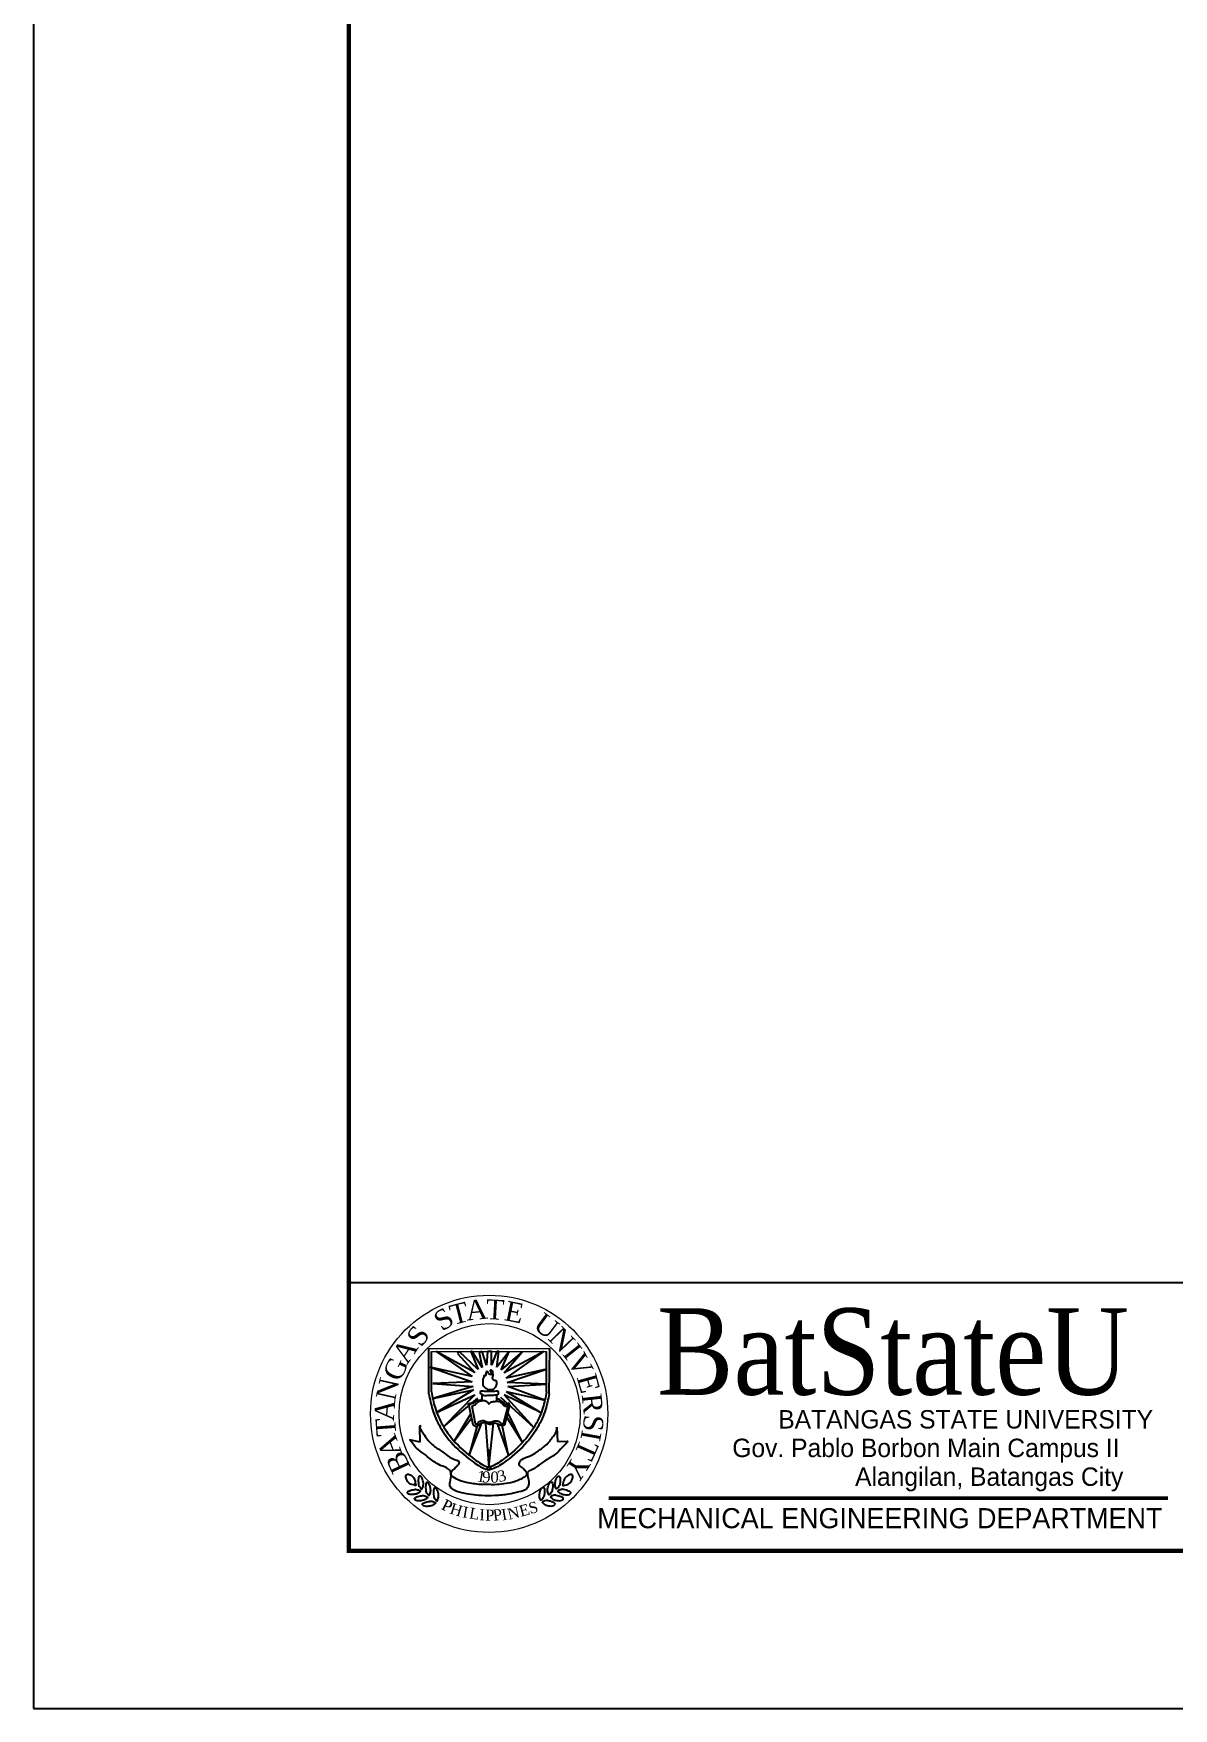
# Model space of a CAD drawing. Header units: millimetres. Extents: x 3 to 434, y 1 to 233.
# Drawn here: x 334.56 to 356.32, y 77.27 to 109.24 of the extents above; entities that cross this region are included whole.
import ezdxf
from ezdxf.enums import TextEntityAlignment as Align

# ---------------------------------------------------------------- set-up
doc = ezdxf.new("R2010")
doc.units = ezdxf.units.MM
doc.header["$MEASUREMENT"] = 0
for name, color, linetype in [('.1', 1, 'Continuous'), ('SHEET', 3, 'Continuous'), ('text', 7, 'Continuous')]:
    doc.layers.add(name, color=color, linetype=linetype)
for name, color, linetype, lineweight in [('stair', 134, 'Continuous', 0), ('texts', 2, 'Continuous', 18), ('WALL', 4, 'Continuous', 30)]:
    doc.layers.add(name, color=color, linetype=linetype, lineweight=lineweight)
doc.styles.add('CGOTHIC', font='GOTHIC.TTF')
doc.styles.add('GARAMOND', font='GARA.TTF')
doc.styles.get("Standard").update_dxf_attribs({"font": 'arial.ttf'})

msp = doc.modelspace()

# ---------------------------------------------------------------- linework, layer by layer
at = {"layer": '.1', "color": 0}
for p, q in [((334.564, 147.67), (334.564, 77.274)), ((334.564, 77.274), (433.84, 77.274))]:
    msp.add_line(p, q, dxfattribs=at)
for p, q in [((342.107, 83.28), (342.107, 84.147)), ((342.156, 83.315), (342.156, 84.084)), ((342.986, 83.687), (342.248, 84.084)), ((342.248, 84.084), (342.932, 83.611)), ((342.688, 84.084), (342.655, 84.05)), ((343.046, 83.741), (342.688, 84.084)), ((342.937, 84.084), (342.91, 84.084)), ((342.91, 84.084), (343.046, 83.741)), ((343.127, 83.779), (342.937, 84.084)), ((343.127, 84.084), (343.07, 84.066)), ((343.07, 84.066), (343.127, 83.779)), ((343.209, 83.823), (343.127, 84.084)), ((343.23, 84.084), (343.209, 83.823)), ((343.306, 84.084), (343.23, 84.084)), ((343.404, 84.084), (343.306, 83.828)), ((343.306, 83.828), (343.306, 84.084)), ((343.643, 84.084), (343.404, 83.79)), ((343.404, 83.79), (343.442, 84.084)), ((343.442, 84.084), (343.404, 84.084)), ((343.892, 84.084), (343.485, 83.736)), ((343.485, 83.736), (343.643, 84.084)), ((344.305, 84.084), (343.545, 83.682)), ((343.545, 83.682), (343.892, 84.084)), ((343.583, 83.578), (344.305, 84.084)), ((344.354, 83.308), (344.354, 84.084)), ((344.403, 83.28), (344.419, 84.143)), ((342.932, 83.611), (342.134, 83.785)), ((342.134, 83.785), (342.932, 83.508)), ((342.655, 84.05), (342.986, 83.687)), ((344.354, 83.747), (343.583, 83.578)), ((343.605, 83.497), (344.354, 83.747)), ((342.932, 83.508), (342.183, 83.475)), ((342.183, 83.475), (342.954, 83.421)), ((342.954, 83.421), (342.183, 83.187)), ((344.354, 83.465), (343.605, 83.497)), ((343.616, 83.421), (344.354, 83.465)), ((344.32, 83.155), (343.616, 83.421)), ((342.183, 83.187), (342.959, 83.356)), ((342.959, 83.356), (342.257, 82.925)), ((342.257, 82.925), (342.986, 83.259)), ((342.986, 83.259), (342.39, 82.649)), ((342.39, 82.649), (343.041, 83.193)), ((343.117, 83.266), (343.117, 83.165)), ((343.396, 83.254), (343.396, 83.153)), ((344.113, 82.637), (343.48, 83.21)), ((344.251, 82.919), (343.545, 83.259)), ((343.545, 83.259), (344.113, 82.637)), ((343.583, 83.324), (344.251, 82.919)), ((343.583, 83.324), (344.32, 83.155)), ((342.905, 82.89), (342.593, 82.374)), ((342.593, 82.374), (342.916, 82.808)), ((342.871, 83.051), (342.948, 82.696)), ((342.931, 83.044), (342.989, 82.713)), ((343.607, 83.015), (343.525, 82.708)), ((343.557, 82.69), (343.652, 83.054)), ((343.589, 82.841), (343.892, 82.347)), ((343.892, 82.347), (343.621, 82.911)), ((341.944, 82.364), (341.933, 82.639)), ((342.875, 82.111), (343.122, 82.727)), ((343.03, 82.673), (342.875, 82.111)), ((343.187, 82.711), (343.255, 81.873)), ((343.255, 81.873), (343.339, 82.716)), ((343.41, 82.711), (343.628, 82.105)), ((343.628, 82.105), (343.507, 82.678)), ((344.552, 82.642), (344.563, 82.371)), ((341.76, 82.402), (341.944, 82.364)), ((344.563, 82.371), (344.744, 82.377))]:
    msp.add_line(p, q)
at = {"start_tangent": (-1, 0)}
msp.add_spline([(343.248, 83.356), (343.18, 83.393), (343.144, 83.449), (343.144, 83.512), (343.144, 83.56), (343.158, 83.585), (343.173, 83.633), (343.194, 83.628), (343.202, 83.676), (343.216, 83.712), (343.235, 83.686), (343.272, 83.652), (343.301, 83.652), (343.299, 83.691), (343.286, 83.725), (343.288, 83.737), (343.323, 83.707), (343.323, 83.68), (343.329, 83.653), (343.329, 83.624), (343.318, 83.58), (343.345, 83.539), (343.377, 83.54), (343.397, 83.488), (343.391, 83.444), (343.36, 83.386), (343.33, 83.36), (343.293, 83.353), (343.247, 83.353), (343.25, 83.353)], degree=3, dxfattribs=at)
for points in [[(342.107, 83.28), (342.178, 82.98), (342.324, 82.644), (342.525, 82.362), (342.926, 81.998), (343.198, 81.841), (343.252, 81.825)], [(342.156, 83.315), (342.227, 83.015), (342.373, 82.678), (342.574, 82.396), (342.975, 82.033), (343.247, 81.876), (343.301, 81.859)], [(342.871, 83.051), (342.87, 83.09), (342.927, 83.098), (342.989, 83.122), (343.064, 83.16), (343.117, 83.165), (343.117, 83.189)], [(344.354, 83.315), (344.284, 83.015), (344.137, 82.678), (343.936, 82.396), (343.535, 82.033), (343.263, 81.876), (343.209, 81.859)], [(344.403, 83.28), (344.333, 82.98), (344.186, 82.644), (343.985, 82.362), (343.584, 81.998), (343.312, 81.841), (343.258, 81.825)], [(343.651, 83.05), (343.638, 83.093), (343.578, 83.078), (343.543, 83.096), (343.517, 83.128), (343.479, 83.151), (343.447, 83.174), (343.396, 83.174)], [(342.948, 82.696), (342.997, 82.661), (343.05, 82.673), (343.084, 82.71), (343.122, 82.727), (343.174, 82.727), (343.215, 82.719), (343.256, 82.698), (343.322, 82.713), (343.363, 82.724), (343.41, 82.711), (343.507, 82.678), (343.557, 82.69)], [(342.989, 82.713), (343.044, 82.713), (343.053, 82.737), (343.09, 82.757), (343.154, 82.771), (343.215, 82.742), (343.253, 82.737), (343.302, 82.74), (343.34, 82.757), (343.395, 82.763), (343.43, 82.76), (343.461, 82.737), (343.479, 82.722), (343.525, 82.708)], [(341.842, 81.533), (341.733, 81.572), (341.682, 81.65), (341.676, 81.726), (341.686, 81.739), (341.752, 81.733), (341.819, 81.673), (341.845, 81.614), (341.853, 81.559), (341.853, 81.531), (341.847, 81.531), (341.832, 81.546), (341.83, 81.546)], [(341.975, 81.458), (342.002, 81.53), (341.995, 81.62), (341.978, 81.671), (341.94, 81.706), (341.923, 81.702), (341.909, 81.654), (341.906, 81.609), (341.913, 81.558), (341.913, 81.537), (341.933, 81.503), (341.975, 81.461), (341.982, 81.461)], [(342.113, 81.339), (342.141, 81.412), (342.134, 81.501), (342.116, 81.553), (342.079, 81.587), (342.061, 81.584), (342.048, 81.536), (342.044, 81.491), (342.051, 81.439), (342.051, 81.419), (342.072, 81.384), (342.113, 81.343), (342.12, 81.343)], [(344.398, 81.35), (344.373, 81.423), (344.384, 81.512), (344.403, 81.563), (344.442, 81.596), (344.459, 81.592), (344.471, 81.543), (344.473, 81.498), (344.464, 81.447), (344.463, 81.426), (344.441, 81.393), (344.398, 81.353), (344.391, 81.353)], [(344.541, 81.462), (344.516, 81.536), (344.527, 81.625), (344.546, 81.676), (344.585, 81.708), (344.602, 81.704), (344.614, 81.656), (344.616, 81.611), (344.607, 81.559), (344.606, 81.539), (344.584, 81.505), (344.541, 81.466), (344.534, 81.466)], [(344.677, 81.532), (344.787, 81.566), (344.841, 81.642), (344.85, 81.718), (344.841, 81.731), (344.774, 81.727), (344.705, 81.67), (344.677, 81.613), (344.666, 81.558), (344.665, 81.53), (344.672, 81.53), (344.687, 81.544), (344.688, 81.544)], [(341.948, 81.422), (341.886, 81.375), (341.798, 81.356), (341.744, 81.358), (341.7, 81.385), (341.699, 81.403), (341.741, 81.429), (341.783, 81.445), (341.834, 81.453), (341.854, 81.459), (341.893, 81.449), (341.944, 81.421), (341.946, 81.414)], [(342.086, 81.303), (342.024, 81.256), (341.936, 81.238), (341.882, 81.24), (341.838, 81.267), (341.837, 81.284), (341.879, 81.311), (341.921, 81.327), (341.973, 81.335), (341.992, 81.34), (342.031, 81.33), (342.082, 81.302), (342.084, 81.296)], [(342.237, 81.196), (342.175, 81.149), (342.087, 81.131), (342.033, 81.133), (341.989, 81.159), (341.988, 81.177), (342.03, 81.204), (342.072, 81.219), (342.124, 81.227), (342.144, 81.233), (342.182, 81.223), (342.234, 81.195), (342.236, 81.188)], [(342.264, 81.232), (342.292, 81.305), (342.285, 81.394), (342.268, 81.446), (342.23, 81.48), (342.213, 81.477), (342.199, 81.428), (342.195, 81.384), (342.202, 81.332), (342.202, 81.311), (342.223, 81.277), (342.264, 81.236), (342.271, 81.236)], [(344.242, 81.249), (344.217, 81.322), (344.228, 81.411), (344.247, 81.462), (344.287, 81.495), (344.304, 81.491), (344.316, 81.442), (344.317, 81.397), (344.308, 81.346), (344.307, 81.325), (344.285, 81.292), (344.242, 81.252), (344.235, 81.253)], [(344.268, 81.211), (344.327, 81.162), (344.414, 81.14), (344.469, 81.14), (344.513, 81.165), (344.516, 81.182), (344.474, 81.21), (344.433, 81.228), (344.382, 81.238), (344.363, 81.245), (344.323, 81.236), (344.271, 81.21), (344.269, 81.204)], [(344.423, 81.312), (344.483, 81.263), (344.57, 81.241), (344.624, 81.241), (344.669, 81.265), (344.671, 81.283), (344.63, 81.311), (344.589, 81.329), (344.538, 81.339), (344.518, 81.346), (344.479, 81.337), (344.426, 81.311), (344.424, 81.305)], [(344.566, 81.425), (344.626, 81.376), (344.713, 81.353), (344.767, 81.353), (344.812, 81.378), (344.814, 81.395), (344.773, 81.424), (344.732, 81.442), (344.681, 81.452), (344.661, 81.458), (344.622, 81.45), (344.57, 81.424), (344.567, 81.417)]]:
    msp.add_spline(points, degree=3)
for points, end_tangent in [([(342.931, 83.044), (343.006, 83.084), (343.058, 83.131), (343.111, 83.145), (343.163, 83.151), (343.215, 83.131), (343.235, 83.105), (343.256, 83.09), (343.285, 83.116), (343.351, 83.131), (343.415, 83.142), (343.485, 83.111), (343.531, 83.064), (343.589, 83.044), (343.607, 83.053), (343.607, 83.015)], (0, -1)), ([(343.103, 83.336), (343.191, 83.331), (343.282, 83.327), (343.343, 83.329), (343.397, 83.335), (343.427, 83.332), (343.429, 83.303), (343.429, 83.279), (343.418, 83.258), (343.393, 83.254), (343.342, 83.249), (343.254, 83.249), (343.15, 83.247), (343.123, 83.263), (343.093, 83.282), (343.102, 83.337), (343.102, 83.343)], (-1, 0))]:
    msp.add_spline(points, degree=3, dxfattribs=dict(end_tangent=end_tangent))
for points, knots in [([(341.95, 82.668), (341.899, 82.668), (342.022, 82.505), (342.08, 82.392), (342.236, 82.253), (342.41, 82.151), (342.524, 82.036), (342.707, 82.006), (342.664, 81.914), (342.616, 81.864), (342.553, 81.825), (342.504, 81.727), (342.658, 81.639), (342.835, 81.588), (343.053, 81.551), (343.233, 81.553), (343.444, 81.549), (343.678, 81.577), (343.873, 81.657), (343.98, 81.72), (343.98, 81.788), (343.923, 81.83), (343.886, 81.88), (343.82, 81.915), (343.84, 81.983), (343.901, 82.056), (344.039, 82.078), (344.182, 82.18), (344.318, 82.273), (344.42, 82.377), (344.483, 82.47), (344.539, 82.54), (344.552, 82.629), (344.552, 82.642)], [0, 0, 0, 0, 0.050157, 0.09733, 0.169415, 0.238469, 0.297382, 0.34519, 0.361609, 0.384753, 0.415402, 0.43521, 0.480082, 0.549086, 0.637593, 0.692397, 0.728181, 0.847546, 0.920378, 0.94488, 0.959291, 0.979722, 1.010309, 1.023969, 1.046254, 1.066064, 1.119081, 1.173808, 1.241086, 1.282544, 1.318293, 1.350594, 1.379885, 1.379885, 1.379885, 1.379885]), ([(341.934, 82.662), (341.938, 82.667), (341.947, 82.671), (341.959, 82.671), (341.961, 82.671)], [3.04846765, 3.04846765, 3.04846765, 3.04846765, 3.05886904, 3.06079098, 3.06079098, 3.06079098, 3.06079098]), ([(344.744, 82.377), (344.748, 82.377), (344.772, 82.372), (344.634, 82.243), (344.55, 82.133), (344.378, 82.037), (344.219, 81.93), (344.103, 81.836), (343.977, 81.795), (344.003, 81.665), (344.034, 81.561), (343.96, 81.434), (343.809, 81.405), (343.611, 81.354), (343.368, 81.335), (343.13, 81.329), (342.919, 81.362), (342.733, 81.382), (342.598, 81.43), (342.525, 81.485), (342.499, 81.534), (342.521, 81.623), (342.539, 81.71), (342.509, 81.862), (342.294, 81.906), (342.13, 82.045), (341.977, 82.163), (341.847, 82.252), (341.802, 82.34), (341.731, 82.407), (341.759, 82.403), (341.788, 82.396)], [1.525096, 1.525096, 1.525096, 1.525096, 1.532073, 1.584612, 1.633558, 1.698069, 1.768711, 1.823631, 1.856154, 1.874433, 1.942755, 1.959564, 2.013837, 2.081716, 2.168665, 2.253261, 2.318126, 2.380396, 2.439479, 2.4572, 2.470092, 2.492272, 2.543518, 2.560297, 2.639259, 2.721631, 2.780104, 2.832648, 2.871086, 2.885372, 2.911145, 2.911145, 2.911145, 2.911145]), ([(343.228, 82.205), (343.24, 82.203), (343.261, 82.2), (343.277, 82.201), (343.288, 82.205)], [0, 0, 0, 0, 0.01145534, 0.02007474, 0.02007474, 0.02007474, 0.02007474]), ([(343.228, 82.185), (343.24, 82.183), (343.261, 82.179), (343.277, 82.181), (343.288, 82.184)], [0, 0, 0, 0, 0.01145534, 0.02007474, 0.02007474, 0.02007474, 0.02007474]), ([(343.234, 82.136), (343.244, 82.137), (343.261, 82.14), (343.274, 82.139), (343.281, 82.137)], [0.00178548, 0.00178548, 0.00178548, 0.00178548, 0.01145534, 0.01823656, 0.01823656, 0.01823656, 0.01823656]), ([(343.235, 82.115), (343.245, 82.117), (343.261, 82.119), (343.273, 82.118), (343.279, 82.117)], [0.00231179, 0.00231179, 0.00231179, 0.00231179, 0.01145534, 0.0176246, 0.0176246, 0.0176246, 0.0176246])]:
    msp.add_open_spline(points, degree=3, knots=knots)
at = {"layer": 'SHEET', "color": 1}
msp.add_line((340.581, 85.403), (430.832, 85.403), dxfattribs=at)
at = {"layer": 'stair'}
for p, q in [((342.107, 84.147), (344.419, 84.143)), ((342.156, 84.084), (344.354, 84.084))]:
    msp.add_line(p, q, dxfattribs=at)
msp.add_circle((343.259, 82.897), 2.263, dxfattribs=at)
at = {"layer": 'stair', "lineweight": 20}
for centre, radius in [((343.259, 82.897), 2.263), ((343.267, 82.891), 1.728)]:
    msp.add_circle(centre, radius, dxfattribs=at)
at = {"layer": 'texts', "color": 85, "linetype": 'Continuous', "lineweight": 50}
msp.add_line((345.545, 81.291), (356.206, 81.291), dxfattribs=at)
at = {"layer": 'WALL', "color": 1, "linetype": 'Continuous', "const_width": 0.0853}
msp.add_lwpolyline([(340.581, 80.283), (430.832, 80.283), (430.832, 144.662), (340.581, 144.662)], close=True, dxfattribs=at)

# ---------------------------------------------------------------- texts
at = {"attachment_point": 1}
for s, insert, char_height, width, rotation in [('{\\fTimes New Roman|b0|i0|c0|p18;\\C1;T}', (342.47, 84.954), 0.37713, 29.67394, 14.448), ('{\\fTimes New Roman|b0|i0|c0|p18;\\C1;A}', (342.793, 85.051), 0.37713, 29.67394, 5.7185), ('{\\fTimes New Roman|b0|i0|c0|p18;\\C1;T}', (343.209, 85.085), 0.37713, 0.3193, 356.815), ('{\\fTimes New Roman|b0|i0|c0|p18;\\C1;E}', (343.606, 85.057), 0.37713, 29.67394, 348.6904), ('{\\fTimes New Roman|b0|i0|c0|p18;\\C1;S}', (342.154, 84.777), 0.37713, 29.67394, 33.2318), ('{\\fTimes New Roman|b0|i0|c0|p18;\\C1;U}', (344.298, 84.848), 0.37713, 29.67394, 323.5013), ('{\\fTimes New Roman|b0|i0|c0|p18;\\C1;S}', (341.655, 84.362), 0.37713, 29.67394, 56.1104), ('{\\fTimes New Roman|b0|i0|c0|p18;\\C1;N}', (344.634, 84.591), 0.37713, 29.67394, 314.1356), ('{\\fTimes New Roman|b0|i0|c0|p18;\\C1;A}', (341.38, 84.035), 0.37713, 29.67394, 56.1104), ('{\\fTimes New Roman|b0|i0|c0|p18;\\C1;I}', (344.934, 84.277), 0.37713, 29.67394, 308.6454), ('{\\fTimes New Roman|b0|i0|c0|p18;\\C1;V}', (345.066, 84.108), 0.37713, 29.67394, 298.2002), ('{\\fTimes New Roman|b0|i0|c0|p18;\\C1;G}', (341.215, 83.648), 0.37713, 29.67394, 65.9347), ('{\\fTimes New Roman|b0|i0|c0|p18;\\C1;N}', (341.092, 83.21), 0.37713, 29.67394, 77.5616), ('{\\fTimes New Roman|b0|i0|c0|p18;\\C1;E}', (345.29, 83.696), 0.37713, 29.67394, 285.4787), ('{\\fTimes New Roman|b0|i0|c0|p18;\\C1;A}', (341.061, 82.776), 0.37713, 29.67394, 85.537), ('{\\fTimes New Roman|b0|i0|c0|p18;\\C1;R}', (345.398, 83.304), 0.37713, 29.67394, 276.1995), ('{\\fTimes New Roman|b0|i0|c0|p18;\\C1;T}', (341.112, 82.455), 0.37713, 29.67394, 94.2665), ('{\\fTimes New Roman|b0|i0|c0|p18;\\C1;S}', (345.446, 82.862), 0.37713, 29.67394, 266.0586), ('{\\fTimes New Roman|b0|i0|c0|p18;\\C1;A}', (341.246, 82.022), 0.37713, 29.67394, 110.3667), ('{\\fTimes New Roman|b0|i0|c0|p18;\\C1;I}', (345.404, 82.537), 0.37713, 29.67394, 259.8108), ('{\\fTimes New Roman|b0|i0|c0|p18;\\C1;B}', (341.428, 81.716), 0.37713, 29.67394, 115.1841), ('{\\fTimes New Roman|b0|i0|c0|p18;\\C1;T}', (345.357, 82.292), 0.37713, 29.67394, 245.978), ('{\\fTimes New Roman|b0|i0|c0|p18;\\C1;3}', (343.397, 81.797), 0.21119, 29.67394, 14.5727), ('{\\fTimes New Roman|b0|i0|c0|p18;\\C1;Y}', (345.207, 81.941), 0.37713, 29.67394, 237.494), ('{\\fTimes New Roman|b0|i0|c0|p18;\\C1;1}', (343.045, 81.821), 0.21119, 29.67394, 350.6967), ('{\\fTimes New Roman|b0|i0|c0|p18;\\C1;9}', (343.126, 81.799), 0.21119, 29.67394, 359.8965), ('{\\fTimes New Roman|b0|i0|c0|p18;\\C1;0}', (343.283, 81.795), 0.21119, 29.67394, 359.8965), ('{\\fTimes New Roman|b0|i0|c0|p18;\\C1;P}', (342.423, 81.277), 0.21119, 29.67394, 333.245), ('{\\fTimes New Roman|b0|i0|c0|p18;\\C1;P}', (342.429, 81.277), 0.21119, 29.67394, 333.245), ('{\\fTimes New Roman|b0|i0|c0|p18;\\C1;H}', (342.555, 81.202), 0.21119, 29.67394, 342.3689), ('{\\fTimes New Roman|b0|i0|c0|p18;\\C1;S}', (343.988, 81.189), 0.21119, 29.67394, 14.5727), ('{\\fTimes New Roman|b0|i0|c0|p18;\\C1;I}', (342.77, 81.133), 0.21119, 29.67394, 350.7446), ('{\\fTimes New Roman|b0|i0|c0|p18;\\C1;L}', (342.9, 81.113), 0.21119, 29.67394, 350.6967), ('{\\fTimes New Roman|b0|i0|c0|p18;\\C1;I}', (343.076, 81.08), 0.21119, 29.67394, 357.8325), ('{\\fTimes New Roman|b0|i0|c0|p18;\\C1;P}', (343.182, 81.07), 0.21119, 29.67394, 359.8965), ('{\\fTimes New Roman|b0|i0|c0|p18;\\C1;P}', (343.316, 81.064), 0.21119, 29.67394, 7.5162), ('{\\fTimes New Roman|b0|i0|c0|p18;\\C1;I}', (343.477, 81.071), 0.21119, 29.67394, 9.0391), ('{\\fTimes New Roman|b0|i0|c0|p18;\\C1;N}', (343.586, 81.081), 0.21119, 29.67394, 12.9245), ('{\\fTimes New Roman|b0|i0|c0|p18;\\C1;E}', (343.809, 81.137), 0.21119, 29.67394, 14.5727)]:
    msp.add_mtext(s, dxfattribs=dict(at, insert=insert, char_height=char_height, width=width, rotation=rotation))
at = {"layer": 'text', "width": 1}
for s, height, style, p in [('BatStateU', 1.6503, 'GARAMOND', (350.965, 83.263)), ('BATANGAS STATE UNIVERSITY', 0.35128, 'CGOTHIC', (352.351, 82.617)), ('Gov. Pablo Borbon Main Campus II', 0.35128, 'CGOTHIC', (351.592, 82.072)), ('Alangilan, Batangas City', 0.35128, 'CGOTHIC', (352.8, 81.523))]:
    msp.add_text(s, height=height, dxfattribs=dict(at, style=style)).set_placement(p, align=Align.CENTER)
at = {"layer": 'WALL', "color": 250, "linetype": 'Continuous', "lineweight": 0, "insert": (345.32, 81.098), "char_height": 0.38403, "width": 12.18966, "attachment_point": 1}
msp.add_mtext('{\\fCentury Gothic|b0|i0|c0|p34;\\C7;MECHANICAL ENGINEERING DEPARTMENT}', dxfattribs=at)

doc.saveas('drawing.dxf')
